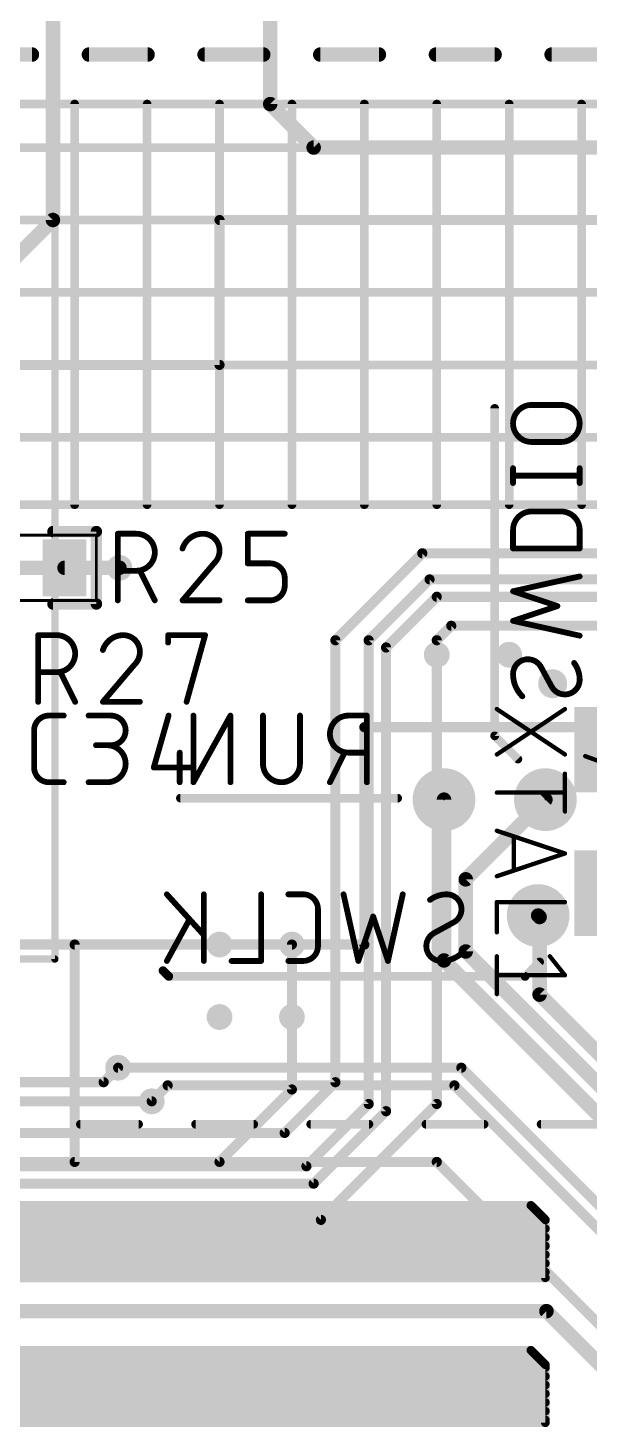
# Model space of a CAD drawing. Extents: x -5 to 103, y -6 to 58.
# Drawn here: x 67.76 to 77.6, y 16.93 to 41.47 of the extents above; entities that cross this region are included whole.
import ezdxf

# ---------------------------------------------------------------- set-up
doc = ezdxf.new("R2010")
doc.units = 0
for name, color, linetype in [('1', 12, 'CONTINUOUS'), ('16', 132, 'CONTINUOUS'), ('18', 110, 'CONTINUOUS'), ('21', 40, 'CONTINUOUS'), ('22', 3, 'CONTINUOUS'), ('24', 53, 'CONTINUOUS'), ('25', 40, 'CONTINUOUS'), ('26', 3, 'CONTINUOUS'), ('39', 12, 'CONTINUOUS'), ('41', 12, 'CONTINUOUS'), ('51', 254, 'CONTINUOUS')]:
    doc.layers.add(name, color=color, linetype=linetype)

# ---------------------------------------------------------------- blocks, each defined once
blk = doc.blocks.new('RECT')
blk.add_solid([(-0.5, -0.5), (0.5, -0.5), (-0.5, 0.5), (0.5, 0.5)])
blk = doc.blocks.new('PIE')
at = {"const_width": 0.5}
blk.add_lwpolyline([(0, -0.25, 1), (0, 0.25, 1), (0, -0.25)], format="xyb", dxfattribs=at)
blk = doc.blocks.new('ROUNDV')
at = {"const_width": 0.5}
blk.add_lwpolyline([(0, -0.25, 1), (0, 0.25, 1), (0, -0.25)], format="xyb", dxfattribs=at)

msp = doc.modelspace()

# ---------------------------------------------------------------- linework, layer by layer
at = {"layer": '1'}
for points, const_width in [([(73.152, 30.734), (74.676, 32.258)], 0.1778), ([(74.676, 32.258), (82.423, 32.258)], 0.1778), ([(68.4022, 32.004), (69.365, 32.004)], 0.254), ([(74.8037, 31.8008), (73.7362, 30.7333)], 0.1778), ([(81.9143, 31.8008), (74.8037, 31.8008)], 0.1778), ([(74.041, 30.607), (74.93, 31.496)], 0.1778), ([(74.93, 31.496), (81.788, 31.496)], 0.1778), ([(75.184, 30.988), (74.93, 30.734)], 0.1778), ([(80.264, 30.988), (75.184, 30.988)], 0.1778), ([(73.152, 22.987), (73.152, 30.734)], 0.1778), ([(73.7362, 30.7333), (73.7362, 22.606)], 0.1778), ([(74.041, 22.479), (74.041, 30.607)], 0.1778), ([(74.93, 30.734), (74.93, 22.606)], 0.1778), ([(72.39, 25.4), (66.04, 25.4)], 0.1778), ([(72.39, 22.86), (72.39, 25.4)], 0.1778), ([(69.088, 22.987), (69.342, 23.241)], 0.1778), ([(65.532, 22.987), (69.088, 22.987)], 0.1778), ([(72.263, 22.098), (73.152, 22.987)], 0.1778), ([(71.12, 21.59), (72.39, 22.86)], 0.1778), ([(65.4362, 22.6517), (69.9313, 22.6517)], 0.1778), ([(73.7362, 22.606), (72.644, 21.5138)], 0.1778), ([(74.93, 22.606), (72.898, 20.574)], 0.1778), ([(72.771, 21.209), (74.041, 22.479)], 0.1778), ([(55.372, 22.098), (72.263, 22.098)], 0.1778), ([(72.644, 21.5138), (54.7363, 21.5138)], 0.1778), ([(62.23, 21.59), (71.12, 21.59)], 0.1778), ([(54.61, 21.209), (72.771, 21.209)], 0.1778), ([(72.898, 20.574), (53.4924, 20.574)], 0.1778), ([(49.6824, 18.9738), (76.8534, 18.9738)], 0.254), ([(76.8534, 18.9738), (77.851, 17.9762)], 0.254)]:
    msp.add_lwpolyline(points, dxfattribs=dict(at, const_width=const_width))
for points, const_width in [([(74.676, 32.3025, 1), (74.676, 32.2136)], 0.0889), ([(74.7074, 32.2266, 1), (74.6446, 32.2894)], 0.0889), ([(68.4022, 32.0675, 1), (68.4022, 31.9405)], 0.127), ([(69.365, 31.9405, 1), (69.365, 32.0675)], 0.127), ([(74.8037, 31.8453, 1), (74.8037, 31.7564)], 0.0889), ([(74.8352, 31.7694, 1), (74.7723, 31.8322)], 0.0889), ([(74.93, 31.5405, 1), (74.93, 31.4516)], 0.0889), ([(74.9614, 31.4646, 1), (74.8986, 31.5274)], 0.0889), ([(75.184, 31.0325, 1), (75.184, 30.9436)], 0.0889), ([(75.2154, 30.9566, 1), (75.1526, 31.0194)], 0.0889), ([(73.1206, 30.7654, 1), (73.1834, 30.7026)], 0.0889), ([(73.1964, 30.734, 1), (73.1076, 30.734)], 0.0889), ([(73.7806, 30.7333, 1), (73.6917, 30.7333)], 0.0889), ([(73.7048, 30.7647, 1), (73.7676, 30.7018)], 0.0889), ([(74.0854, 30.607, 1), (73.9965, 30.607)], 0.0889), ([(74.0096, 30.6384, 1), (74.0724, 30.5756)], 0.0889), ([(74.9745, 30.734, 1), (74.8856, 30.734)], 0.0889), ([(74.8986, 30.7654, 1), (74.9614, 30.7026)], 0.0889), ([(72.4344, 25.4, 1), (72.3456, 25.4)], 0.0889), ([(72.39, 25.3556, 1), (72.39, 25.4445)], 0.0889), ([(69.3734, 23.2096, 1), (69.3106, 23.2724)], 0.0889), ([(69.088, 22.9426, 1), (69.088, 23.0315)], 0.0889), ([(73.1834, 22.9556, 1), (73.1206, 23.0184)], 0.0889), ([(69.0566, 23.0184, 1), (69.1194, 22.9556)], 0.0889), ([(72.3456, 22.86, 1), (72.4344, 22.86)], 0.0889), ([(72.4214, 22.8286, 1), (72.3586, 22.8914)], 0.0889), ([(73.1076, 22.987, 1), (73.1964, 22.987)], 0.0889), ([(69.9313, 22.6072, 1), (69.9313, 22.6961)], 0.0889), ([(73.6917, 22.606, 1), (73.7806, 22.606)], 0.0889), ([(73.7676, 22.5746, 1), (73.7048, 22.6374)], 0.0889), ([(74.8856, 22.606, 1), (74.9745, 22.606)], 0.0889), ([(74.9614, 22.5746, 1), (74.8986, 22.6374)], 0.0889), ([(73.9965, 22.479, 1), (74.0854, 22.479)], 0.0889), ([(74.0724, 22.4476, 1), (74.0096, 22.5104)], 0.0889), ([(72.2316, 22.1294, 1), (72.2944, 22.0666)], 0.0889), ([(72.263, 22.0536, 1), (72.263, 22.1425)], 0.0889), ([(71.0886, 21.6214, 1), (71.1514, 21.5586)], 0.0889), ([(71.12, 21.5455, 1), (71.12, 21.6345)], 0.0889), ([(72.644, 21.4693, 1), (72.644, 21.5583)], 0.0889), ([(72.6126, 21.5452, 1), (72.6754, 21.4824)], 0.0889), ([(72.7396, 21.2404, 1), (72.8024, 21.1776)], 0.0889), ([(72.771, 21.1645, 1), (72.771, 21.2535)], 0.0889), ([(72.8666, 20.6054, 1), (72.9294, 20.5426)], 0.0889), ([(72.898, 20.5296, 1), (72.898, 20.6185)], 0.0889), ([(76.8983, 19.0187, 1), (76.8085, 18.9289)], 0.127), ([(76.8534, 18.9103, 1), (76.8534, 19.0373)], 0.127)]:
    msp.add_lwpolyline(points, format="xyb", dxfattribs=dict(at, const_width=const_width))
at = {"layer": '16'}
for points, const_width in [([(72.009, 42.164), (72.009, 40.132)], 0.254), ([(68.199, 38.1), (68.199, 41.91)], 0.254), ([(72.009, 40.132), (72.771, 39.37)], 0.254), ([(72.771, 39.37), (78.105, 39.37)], 0.254), ([(66.929, 36.83), (68.199, 38.1)], 0.254), ([(71.12, 35.56), (71.12, 38.1)], 0.1778), ([(71.12, 38.1), (83.82, 38.1)], 0.1778), ([(57.15, 35.56), (71.12, 35.56)], 0.1778), ([(69.365, 32.004), (64.1132, 32.004)], 0.254), ([(78.74, 29.21), (73.66, 29.21)], 0.1778), ([(73.66, 29.21), (73.66, 25.4)], 0.1778), ([(75.057, 27.94), (75.057, 25.1206)], 0.254), ([(76.835, 27.94), (75.438, 26.543)], 0.254), ([(75.438, 26.543), (75.438, 25.2784)], 0.254), ([(76.708, 25.908), (76.7334, 25.8826)], 0.254), ([(76.7334, 25.8826), (76.7334, 24.5218)], 0.254), ([(68.58, 25.4), (68.58, 21.59)], 0.1778), ([(73.66, 25.4), (68.58, 25.4)], 0.1778), ([(75.438, 25.2784), (77.8918, 22.8246)], 0.254), ([(75.057, 25.1206), (77.8002, 22.3774)], 0.254), ([(76.7334, 24.5218), (77.9504, 23.3048)], 0.254), ([(75.3611, 23.241), (69.342, 23.241)], 0.1778), ([(80.3141, 18.288), (75.3611, 23.241)], 0.1778), ([(70.2107, 22.9311), (69.9313, 22.6517)], 0.1778), ([(75.2399, 22.9311), (70.2107, 22.9311)], 0.1778), ([(80.1878, 17.9832), (75.2399, 22.9311)], 0.1778), ([(68.58, 21.59), (74.93, 21.59)], 0.1778), ([(74.93, 21.59), (80.01, 16.51)], 0.1778)]:
    msp.add_lwpolyline(points, dxfattribs=dict(at, const_width=const_width))
for points, const_width in [([(72.0539, 40.1769, 1), (71.9641, 40.0871)], 0.127), ([(71.9455, 40.132, 1), (72.0725, 40.132)], 0.127), ([(72.771, 39.4335, 1), (72.771, 39.3065)], 0.127), ([(72.7261, 39.3251, 1), (72.8159, 39.4149)], 0.127), ([(68.1355, 38.1, 1), (68.2625, 38.1)], 0.127), ([(68.2439, 38.0551, 1), (68.1541, 38.1449)], 0.127), ([(71.1645, 38.1, 1), (71.0756, 38.1)], 0.0889), ([(71.12, 38.1444, 1), (71.12, 38.0556)], 0.0889), ([(71.0756, 35.56, 1), (71.1645, 35.56)], 0.0889), ([(71.12, 35.5156, 1), (71.12, 35.6044)], 0.0889), ([(69.365, 31.9405, 1), (69.365, 32.0675)], 0.127), ([(73.66, 29.2545, 1), (73.66, 29.1655)], 0.0889), ([(73.7044, 29.21, 1), (73.6155, 29.21)], 0.0889), ([(75.1205, 27.94, 1), (74.9935, 27.94)], 0.127), ([(76.8799, 27.8951, 1), (76.7901, 27.9849)], 0.127), ([(75.5015, 26.543, 1), (75.3745, 26.543)], 0.127), ([(75.3931, 26.5879, 1), (75.4829, 26.4981)], 0.127), ([(76.7529, 25.9529, 1), (76.6631, 25.8631)], 0.127), ([(76.7969, 25.8826, 1), (76.6699, 25.8826)], 0.127), ([(76.6885, 25.8377, 1), (76.7783, 25.9275)], 0.127), ([(68.58, 25.4445, 1), (68.58, 25.3556)], 0.0889), ([(68.6244, 25.4, 1), (68.5356, 25.4)], 0.0889), ([(73.6155, 25.4, 1), (73.7044, 25.4)], 0.0889), ([(73.66, 25.3556, 1), (73.66, 25.4445)], 0.0889), ([(75.4829, 25.3233, 1), (75.3931, 25.2335)], 0.127), ([(75.3745, 25.2784, 1), (75.5015, 25.2784)], 0.127), ([(75.1019, 25.1655, 1), (75.0121, 25.0757)], 0.127), ([(74.9935, 25.1206, 1), (75.1205, 25.1206)], 0.127), ([(76.7783, 24.5667, 1), (76.6885, 24.4769)], 0.127), ([(76.6699, 24.5218, 1), (76.7969, 24.5218)], 0.127), ([(69.342, 23.2855, 1), (69.342, 23.1965)], 0.0889), ([(75.3925, 23.2724, 1), (75.3296, 23.2096)], 0.0889), ([(75.3611, 23.1965, 1), (75.3611, 23.2855)], 0.0889), ([(70.2107, 22.9755, 1), (70.2107, 22.8866)], 0.0889), ([(70.2421, 22.8997, 1), (70.1793, 22.9625)], 0.0889), ([(75.2713, 22.9625, 1), (75.2085, 22.8997)], 0.0889), ([(75.2399, 22.8866, 1), (75.2399, 22.9755)], 0.0889), ([(69.8999, 22.6831, 1), (69.9627, 22.6203)], 0.0889), ([(68.58, 21.6345, 1), (68.58, 21.5455)], 0.0889), ([(68.5356, 21.59, 1), (68.6244, 21.59)], 0.0889), ([(74.9614, 21.6214, 1), (74.8986, 21.5586)], 0.0889), ([(74.93, 21.5455, 1), (74.93, 21.6345)], 0.0889)]:
    msp.add_lwpolyline(points, format="xyb", dxfattribs=dict(at, const_width=const_width))
at = {"layer": '21', "const_width": 0.2}
for points in [[(68.199, 32.639), (68.961, 32.639)], [(68.961, 32.639), (68.961, 31.369)], [(68.961, 31.369), (68.199, 31.369)]]:
    msp.add_lwpolyline(points, dxfattribs=at)
at = {"layer": '21'}
for points, const_width in [([(68.199, 32.689, 1), (68.199, 32.589)], 0.1), ([(69.011, 32.639, 1), (68.911, 32.639)], 0.1), ([(68.961, 32.589, 1), (68.961, 32.689)], 0.1), ([(68.199, 31.419, 1), (68.199, 31.319)], 0.1), ([(68.911, 31.369, 1), (69.011, 31.369)], 0.1), ([(68.961, 31.319, 1), (68.961, 31.419)], 0.1), ([(76.962, 29.845, 1), (76.962, 30.099, 1), (76.962, 29.845)], 0.254)]:
    msp.add_lwpolyline(points, format="xyb", dxfattribs=dict(at, const_width=const_width))
at = {"layer": '22', "const_width": 0.127}
for points in [[(68.233, 46.146), (68.233, 25.146)], [(68.233, 25.146), (55.973, 25.146)]]:
    msp.add_lwpolyline(points, dxfattribs=at)
at = {"layer": '22', "const_width": 0.0635}
for points in [[(68.2013, 25.146, 1), (68.2648, 25.146)], [(68.233, 25.1143, 1), (68.233, 25.1777)]]:
    msp.add_lwpolyline(points, format="xyb", dxfattribs=at)
at = {"layer": '24'}
for p in [(75.057, 27.94), (76.835, 27.94), (76.708, 25.908)]:
    msp.add_point(p, dxfattribs=at)
at = {"layer": '25'}
for points, const_width in [([(69.3365, 31.4326), (69.3365, 32.601)], 0.1016), ([(69.3365, 32.601), (69.661, 32.601)], 0.1016), ([(71.6151, 32.0817), (71.6151, 32.601)], 0.1016), ([(71.6151, 32.601), (72.2642, 32.601)], 0.1016), ([(69.661, 31.9519), (69.3365, 31.9519)], 0.1016), ([(69.9856, 31.4326), (69.7259, 31.9519)], 0.1016), ([(71.0238, 32.0817), (70.4721, 31.4326)], 0.1016), ([(72.0046, 32.0817), (71.6151, 32.0817)], 0.1016), ([(72.2642, 31.6922), (72.2642, 31.822)], 0.1016), ([(70.4721, 31.4326), (71.1212, 31.4326)], 0.1016), ([(71.6151, 31.4326), (72.0046, 31.4326)], 0.1016), ([(67.9395, 29.6546), (67.9395, 30.823)], 0.1016), ([(67.9395, 30.823), (68.264, 30.823)], 0.1016), ([(70.2181, 30.6931), (70.2181, 30.823)], 0.1016), ([(70.2181, 30.823), (70.8672, 30.823)], 0.1016), ([(70.8672, 30.823), (70.5426, 29.6546)], 0.1016), ([(68.264, 30.1739), (67.9395, 30.1739)], 0.1016), ([(68.5886, 29.6546), (68.3289, 30.1739)], 0.1016), ([(69.6268, 30.3037), (69.0751, 29.6546)], 0.1016), ([(69.0751, 29.6546), (69.7242, 29.6546)], 0.1016), ([(68.1284, 29.4132), (68.3881, 29.4132)], 0.1016), ([(68.8246, 29.4132), (69.2141, 29.4132)], 0.1016), ([(70.2273, 29.4132), (69.9676, 28.5044)], 0.1016), ([(75.9841, 29.5275), (77.1779, 28.7316)], 0.0762), ([(77.1779, 29.5275), (75.9841, 28.7316)], 0.0762), ([(67.8688, 28.5044), (67.8688, 29.1536)], 0.1016), ([(69.2141, 28.8939), (68.9544, 28.8939)], 0.1016), ([(70.422, 28.7641), (70.422, 28.2448)], 0.1016), ([(69.9676, 28.5044), (70.6167, 28.5044)], 0.1016), ([(68.3881, 28.2448), (68.1284, 28.2448)], 0.1016), ([(68.8246, 28.2448), (69.1492, 28.2448)], 0.1016), ([(77.1779, 28.3944), (77.1779, 27.7312)], 0.0762), ([(75.9841, 28.0628), (77.1779, 28.0628)], 0.0762), ([(75.9841, 27.3939), (77.1779, 26.996)], 0.0762), ([(76.2826, 26.6975), (76.2826, 27.2944)], 0.0762), ([(77.1779, 26.996), (75.9841, 26.598)], 0.0762), ([(77.1779, 26.1445), (75.9841, 26.1445)], 0.0762), ([(75.9841, 26.1445), (75.9841, 25.6139)], 0.0762), ([(75.9841, 25.194), (75.9841, 24.5308)], 0.0762), ([(76.9126, 25.194), (77.1779, 24.8624)], 0.0762), ([(77.1779, 24.8624), (75.9841, 24.8624)], 0.0762)]:
    msp.add_lwpolyline(points, dxfattribs=dict(at, const_width=const_width))
for points, const_width in [([(69.3619, 32.601, 1), (69.3111, 32.601)], 0.0508), ([(69.3365, 32.6264, 1), (69.3365, 32.5756)], 0.0508), ([(69.661, 31.9519, 1), (69.661, 32.601)], 0.1016), ([(69.661, 32.6264, 1), (69.661, 32.5756)], 0.0508), ([(69.661, 32.5756, 1), (69.661, 32.6264)], 0.0508), ([(70.8291, 32.601, 0.3252), (70.4721, 32.3413)], 0.1016), ([(71.1212, 32.3089, 0.4142), (70.8291, 32.601)], 0.1016), ([(70.8291, 32.6264, 1), (70.8291, 32.5756)], 0.0508), ([(70.8291, 32.5756, 1), (70.8291, 32.6264)], 0.0508), ([(71.6405, 32.601, 1), (71.5897, 32.601)], 0.0508), ([(71.6151, 32.6264, 1), (71.6151, 32.5756)], 0.0508), ([(72.2642, 32.5756, 1), (72.2642, 32.6264)], 0.0508), ([(70.4479, 32.3491, 1), (70.4962, 32.3335)], 0.0508), ([(71.0238, 32.0817, 0.2053), (71.1212, 32.3089)], 0.1016), ([(71.1466, 32.3089, 1), (71.0958, 32.3089)], 0.0508), ([(71.0958, 32.3089, 1), (71.1466, 32.3089)], 0.0508), ([(69.3365, 31.9773, 1), (69.3365, 31.9265)], 0.0508), ([(69.661, 31.9773, 1), (69.661, 31.9265)], 0.0508), ([(69.661, 31.9265, 1), (69.661, 31.9773)], 0.0508), ([(69.7486, 31.9632, 1), (69.7032, 31.9405)], 0.0508), ([(71.0063, 32.1001, 1), (71.0413, 32.0633)], 0.0508), ([(71.0432, 32.0652, 1), (71.0045, 32.0981)], 0.0508), ([(71.6151, 32.1071, 1), (71.6151, 32.0563)], 0.0508), ([(71.5897, 32.0817, 1), (71.6405, 32.0817)], 0.0508), ([(72.2642, 31.822, 0.4142), (72.0046, 32.0817)], 0.1016), ([(72.0046, 32.1071, 1), (72.0046, 32.0563)], 0.0508), ([(72.0046, 32.0563, 1), (72.0046, 32.1071)], 0.0508), ([(72.0046, 31.4326, 0.4142), (72.2642, 31.6922)], 0.1016), ([(72.2896, 31.822, 1), (72.2388, 31.822)], 0.0508), ([(72.2388, 31.822, 1), (72.2896, 31.822)], 0.0508), ([(72.2896, 31.6922, 1), (72.2388, 31.6922)], 0.0508), ([(72.2388, 31.6922, 1), (72.2896, 31.6922)], 0.0508), ([(69.3111, 31.4326, 1), (69.3619, 31.4326)], 0.0508), ([(69.9628, 31.4212, 1), (70.0083, 31.4439)], 0.0508), ([(70.4721, 31.458, 1), (70.4721, 31.4072)], 0.0508), ([(70.4527, 31.449, 1), (70.4914, 31.4161)], 0.0508), ([(71.1212, 31.4072, 1), (71.1212, 31.458)], 0.0508), ([(71.6151, 31.458, 1), (71.6151, 31.4072)], 0.0508), ([(72.0046, 31.458, 1), (72.0046, 31.4072)], 0.0508), ([(72.0046, 31.4072, 1), (72.0046, 31.458)], 0.0508), ([(67.9649, 30.823, 1), (67.9141, 30.823)], 0.0508), ([(67.9395, 30.8484, 1), (67.9395, 30.7976)], 0.0508), ([(68.264, 30.1739, 1), (68.264, 30.823)], 0.1016), ([(68.264, 30.8484, 1), (68.264, 30.7976)], 0.0508), ([(68.264, 30.7976, 1), (68.264, 30.8484)], 0.0508), ([(69.4321, 30.823, 0.3252), (69.0751, 30.5633)], 0.1016), ([(69.7242, 30.5309, 0.4142), (69.4321, 30.823)], 0.1016), ([(69.4321, 30.8484, 1), (69.4321, 30.7976)], 0.0508), ([(69.4321, 30.7976, 1), (69.4321, 30.8484)], 0.0508), ([(70.2435, 30.823, 1), (70.1927, 30.823)], 0.0508), ([(70.2181, 30.8484, 1), (70.2181, 30.7976)], 0.0508), ([(70.1927, 30.6931, 1), (70.2435, 30.6931)], 0.0508), ([(70.8917, 30.8162, 1), (70.8427, 30.8298)], 0.0508), ([(70.8672, 30.7976, 1), (70.8672, 30.8484)], 0.0508), ([(69.0509, 30.5711, 1), (69.0993, 30.5555)], 0.0508), ([(69.6268, 30.3037, 0.2053), (69.7242, 30.5309)], 0.1016), ([(69.7496, 30.5309, 1), (69.6988, 30.5309)], 0.0508), ([(69.6988, 30.5309, 1), (69.7496, 30.5309)], 0.0508), ([(67.9395, 30.1993, 1), (67.9395, 30.1485)], 0.0508), ([(68.264, 30.1993, 1), (68.264, 30.1485)], 0.0508), ([(68.264, 30.1485, 1), (68.264, 30.1993)], 0.0508), ([(68.3516, 30.1852, 1), (68.3062, 30.1625)], 0.0508), ([(69.6093, 30.3221, 1), (69.6444, 30.2853)], 0.0508), ([(69.6462, 30.2872, 1), (69.6075, 30.3201)], 0.0508), ([(69.0751, 29.68, 1), (69.0751, 29.6292)], 0.0508), ([(69.0557, 29.671, 1), (69.0944, 29.6381)], 0.0508), ([(69.7242, 29.6292, 1), (69.7242, 29.68)], 0.0508), ([(68.1284, 29.4132, 0.4142), (67.8688, 29.1536)], 0.1016), ([(67.9141, 29.6546, 1), (67.9649, 29.6546)], 0.0508), ([(68.1284, 29.4386, 1), (68.1284, 29.3878)], 0.0508), ([(68.1284, 29.3878, 1), (68.1284, 29.4386)], 0.0508), ([(68.3881, 29.3878, 1), (68.3881, 29.4386)], 0.0508), ([(68.5658, 29.6432, 1), (68.6113, 29.6659)], 0.0508), ([(68.8246, 29.4386, 1), (68.8246, 29.3878)], 0.0508), ([(69.2141, 28.8939, 1), (69.2141, 29.4132)], 0.1016), ([(69.2141, 29.4386, 1), (69.2141, 29.3878)], 0.0508), ([(69.2141, 29.3878, 1), (69.2141, 29.4386)], 0.0508), ([(70.2517, 29.4062, 1), (70.2028, 29.4202)], 0.0508), ([(70.5182, 29.6614, 1), (70.5671, 29.6478)], 0.0508), ([(75.9947, 29.5434, 1), (75.9735, 29.5116)], 0.0381), ([(77.1885, 29.5116, 1), (77.1673, 29.5434)], 0.0381), ([(67.8942, 29.1536, 1), (67.8434, 29.1536)], 0.0508), ([(67.8434, 29.1536, 1), (67.8942, 29.1536)], 0.0508), ([(68.9544, 28.9193, 1), (68.9544, 28.8685)], 0.0508), ([(69.1492, 28.2448, 1), (69.1492, 28.8939)], 0.1016), ([(69.1492, 28.9193, 1), (69.1492, 28.8685)], 0.0508), ([(69.2141, 28.9193, 1), (69.2141, 28.8685)], 0.0508), ([(69.2141, 28.8685, 1), (69.2141, 28.9193)], 0.0508), ([(70.4474, 28.7641, 1), (70.3966, 28.7641)], 0.0508), ([(75.9735, 28.7475, 1), (75.9947, 28.7158)], 0.0381), ([(77.1673, 28.7158, 1), (77.1885, 28.7475)], 0.0381), ([(67.8688, 28.5044, 0.4142), (68.1284, 28.2448)], 0.1016), ([(67.8942, 28.5044, 1), (67.8434, 28.5044)], 0.0508), ([(67.8434, 28.5044, 1), (67.8942, 28.5044)], 0.0508), ([(69.9676, 28.5298, 1), (69.9676, 28.479)], 0.0508), ([(69.9432, 28.5114, 1), (69.992, 28.4975)], 0.0508), ([(70.6167, 28.479, 1), (70.6167, 28.5298)], 0.0508), ([(68.1284, 28.2702, 1), (68.1284, 28.2194)], 0.0508), ([(68.1284, 28.2194, 1), (68.1284, 28.2702)], 0.0508), ([(68.3881, 28.2194, 1), (68.3881, 28.2702)], 0.0508), ([(68.8246, 28.2702, 1), (68.8246, 28.2194)], 0.0508), ([(69.1492, 28.2702, 1), (69.1492, 28.2194)], 0.0508), ([(69.1492, 28.2194, 1), (69.1492, 28.2702)], 0.0508), ([(70.3966, 28.2448, 1), (70.4474, 28.2448)], 0.0508), ([(77.197, 28.3944, 1), (77.1589, 28.3944)], 0.0381), ([(75.9841, 28.0818, 1), (75.9841, 28.0437)], 0.0381), ([(77.1779, 28.0437, 1), (77.1779, 28.0818)], 0.0381), ([(77.1589, 27.7312, 1), (77.197, 27.7312)], 0.0381), ([(75.9901, 27.412, 1), (75.9781, 27.3758)], 0.0381), ([(76.3016, 27.2944, 1), (76.2635, 27.2944)], 0.0381), ([(77.1839, 26.9779, 1), (77.1719, 27.014)], 0.0381), ([(77.1719, 26.9779, 1), (77.1839, 27.014)], 0.0381), ([(75.9781, 26.6161, 1), (75.9901, 26.58)], 0.0381), ([(76.2635, 26.6975, 1), (76.3016, 26.6975)], 0.0381), ([(75.9841, 26.1636, 1), (75.9841, 26.1255)], 0.0381), ([(76.0031, 26.1445, 1), (75.9651, 26.1445)], 0.0381), ([(77.1779, 26.1255, 1), (77.1779, 26.1636)], 0.0381), ([(75.9651, 25.6139, 1), (76.0031, 25.6139)], 0.0381), ([(76.0031, 25.194, 1), (75.9651, 25.194)], 0.0381), ([(76.9275, 25.2059, 1), (76.8977, 25.1821)], 0.0381), ([(75.9841, 24.8814, 1), (75.9841, 24.8433)], 0.0381), ([(77.163, 24.8505, 1), (77.1928, 24.8743)], 0.0381), ([(77.1779, 24.8433, 1), (77.1779, 24.8814)], 0.0381), ([(75.9651, 24.5308, 1), (76.0031, 24.5308)], 0.0381)]:
    msp.add_lwpolyline(points, format="xyb", dxfattribs=dict(at, const_width=const_width))
at = {"layer": '26'}
for points, const_width in [([(75.946, 29.0576), (75.946, 34.798)], 0.1524), ([(77.1114, 34.8582), (76.5922, 34.8582)], 0.1016), ([(76.5922, 34.2091), (77.1114, 34.2091)], 0.1016), ([(76.2676, 33.4894), (76.2676, 33.7491)], 0.1016), ([(77.436, 33.6192), (76.2676, 33.6192)], 0.1016), ([(77.436, 33.4894), (77.436, 33.7491)], 0.1016), ([(77.1114, 32.9913), (76.5922, 32.9913)], 0.1016), ([(76.2676, 32.6667), (76.2676, 32.3422)], 0.1016), ([(77.436, 32.3422), (77.436, 32.6667)], 0.1016), ([(76.2676, 32.3422), (77.436, 32.3422)], 0.1016), ([(76.2676, 31.5929), (77.436, 31.8525)], 0.1016), ([(77.0465, 31.3333), (76.2676, 31.5929)], 0.1016), ([(76.2676, 31.0736), (77.0465, 31.3333)], 0.1016), ([(77.436, 30.814), (76.2676, 31.0736)], 0.1016), ([(76.7544, 30.2707), (76.9492, 29.9137)], 0.1016), ([(71.3119, 29.4132), (70.6628, 28.2448)], 0.1016), ([(70.6628, 28.2448), (70.6628, 29.4132)], 0.1016), ([(71.3119, 28.2448), (71.3119, 29.4132)], 0.1016), ([(71.882, 28.5694), (71.882, 29.4132)], 0.1016), ([(72.5311, 29.4132), (72.5311, 28.5694)], 0.1016), ([(73.7048, 29.4132), (73.3803, 29.4132)], 0.1016), ([(73.7048, 28.2448), (73.7048, 29.4132)], 0.1016), ([(76.3524, 28.6512), (75.946, 29.0576)], 0.1524), ([(73.0557, 28.2448), (73.3154, 28.7641)], 0.1016), ([(73.3803, 28.7641), (73.7048, 28.7641)], 0.1016), ([(74.2442, 27.9654), (70.4342, 27.9654)], 0.1524), ([(70.1962, 26.2804), (70.8453, 25.5664)], 0.1016), ([(70.8453, 25.112), (70.8453, 26.2804)], 0.1016), ([(71.8506, 26.2804), (71.8506, 25.112)], 0.1016), ([(72.5871, 26.2804), (72.3275, 26.2804)], 0.1016), ([(73.5546, 25.112), (73.295, 26.2804)], 0.1016), ([(74.3336, 26.2804), (74.0739, 25.112)], 0.1016), ([(72.8468, 25.3716), (72.8468, 26.0208)], 0.1016), ([(70.1962, 25.112), (70.5857, 25.826)], 0.1016), ([(73.8143, 25.8909), (73.5546, 25.112)], 0.1016), ([(74.0739, 25.112), (73.8143, 25.8909)], 0.1016), ([(74.8769, 25.5988), (75.2339, 25.7936)], 0.1016), ([(71.8506, 25.112), (71.3313, 25.112)], 0.1016), ([(72.3275, 25.112), (72.5871, 25.112)], 0.1016), ([(76.7334, 25.0952), (76.4794, 24.8412)], 0.1524), ([(70.231, 24.8412), (70.1294, 24.9428)], 0.1524), ([(76.4794, 24.8412), (70.231, 24.8412)], 0.1524)]:
    msp.add_lwpolyline(points, dxfattribs=dict(at, const_width=const_width))
for points, const_width in [([(75.9841, 34.798, 1), (75.9079, 34.798)], 0.0762), ([(76.5922, 34.8582, 1), (76.5922, 34.2091)], 0.1016), ([(76.5922, 34.8836, 1), (76.5922, 34.8328)], 0.0508), ([(76.5922, 34.8328, 1), (76.5922, 34.8836)], 0.0508), ([(77.1114, 34.2091, 1), (77.1114, 34.8582)], 0.1016), ([(77.1114, 34.8836, 1), (77.1114, 34.8328)], 0.0508), ([(77.1114, 34.8328, 1), (77.1114, 34.8836)], 0.0508), ([(76.5922, 34.2345, 1), (76.5922, 34.1837)], 0.0508), ([(76.5922, 34.1837, 1), (76.5922, 34.2345)], 0.0508), ([(77.1114, 34.2345, 1), (77.1114, 34.1837)], 0.0508), ([(77.1114, 34.1837, 1), (77.1114, 34.2345)], 0.0508), ([(76.293, 33.7491, 1), (76.2422, 33.7491)], 0.0508), ([(76.2676, 33.6446, 1), (76.2676, 33.5938)], 0.0508), ([(77.4614, 33.7491, 1), (77.4106, 33.7491)], 0.0508), ([(77.436, 33.5938, 1), (77.436, 33.6446)], 0.0508), ([(76.2422, 33.4894, 1), (76.293, 33.4894)], 0.0508), ([(77.4106, 33.4894, 1), (77.4614, 33.4894)], 0.0508), ([(76.5922, 32.9913, 0.4142), (76.2676, 32.6667)], 0.1016), ([(76.5922, 33.0167, 1), (76.5922, 32.9659)], 0.0508), ([(76.5922, 32.9659, 1), (76.5922, 33.0167)], 0.0508), ([(77.436, 32.6667, 0.4142), (77.1114, 32.9913)], 0.1016), ([(77.1114, 33.0167, 1), (77.1114, 32.9659)], 0.0508), ([(77.1114, 32.9659, 1), (77.1114, 33.0167)], 0.0508), ([(76.293, 32.6667, 1), (76.2422, 32.6667)], 0.0508), ([(76.2422, 32.6667, 1), (76.293, 32.6667)], 0.0508), ([(77.4614, 32.6667, 1), (77.4106, 32.6667)], 0.0508), ([(77.4106, 32.6667, 1), (77.4614, 32.6667)], 0.0508), ([(76.2676, 32.3676, 1), (76.2676, 32.3168)], 0.0508), ([(77.436, 32.3168, 1), (77.436, 32.3676)], 0.0508), ([(76.2422, 32.3422, 1), (76.293, 32.3422)], 0.0508), ([(77.4106, 32.3422, 1), (77.4614, 32.3422)], 0.0508), ([(77.4415, 31.8277, 1), (77.4305, 31.8773)], 0.0508), ([(76.2756, 31.617, 1), (76.2596, 31.5688)], 0.0508), ([(76.2621, 31.6177, 1), (76.2731, 31.5681)], 0.0508), ([(77.0546, 31.3092, 1), (77.0385, 31.3573)], 0.0508), ([(77.0385, 31.3092, 1), (77.0546, 31.3573)], 0.0508), ([(76.2731, 31.0984, 1), (76.2621, 31.0488)], 0.0508), ([(76.2596, 31.0977, 1), (76.2756, 31.0495)], 0.0508), ([(77.4305, 30.7892, 1), (77.4415, 30.8388)], 0.0508), ([(76.5272, 30.4005, 0.4142), (76.2676, 30.1409)], 0.1016), ([(76.7544, 30.2707, 0.2656), (76.5272, 30.4005)], 0.1016), ([(76.5272, 30.4259, 1), (76.5272, 30.3751)], 0.0508), ([(76.5272, 30.3751, 1), (76.5272, 30.4259)], 0.0508), ([(76.2676, 30.1409, 0.2), (76.4299, 29.7514)], 0.1016), ([(76.293, 30.1409, 1), (76.2422, 30.1409)], 0.0508), ([(76.7767, 30.2828, 1), (76.7321, 30.2585)], 0.0508), ([(76.7325, 30.2578, 1), (76.7763, 30.2836)], 0.0508), ([(77.436, 30.0435, 0.1623), (77.3386, 30.3356)], 0.1016), ([(77.359, 30.3508, 1), (77.3183, 30.3204)], 0.0508), ([(76.2422, 30.1409, 1), (76.293, 30.1409)], 0.0508), ([(76.9492, 29.9137, 0.2656), (77.1764, 29.7839)], 0.1016), ([(76.971, 29.9266, 1), (76.9273, 29.9008)], 0.0508), ([(76.9269, 29.9015, 1), (76.9715, 29.9258)], 0.0508), ([(77.1764, 29.7839, 0.4142), (77.436, 30.0435)], 0.1016), ([(77.4614, 30.0435, 1), (77.4106, 30.0435)], 0.0508), ([(77.4106, 30.0435, 1), (77.4614, 30.0435)], 0.0508), ([(76.412, 29.7334, 1), (76.4478, 29.7694)], 0.0508), ([(77.1764, 29.8093, 1), (77.1764, 29.7584)], 0.0508), ([(77.1764, 29.7585, 1), (77.1764, 29.8092)], 0.0508), ([(70.6882, 29.4132, 1), (70.6374, 29.4132)], 0.0508), ([(71.3373, 29.4132, 1), (71.2865, 29.4132)], 0.0508), ([(71.3341, 29.4009, 1), (71.2897, 29.4255)], 0.0508), ([(71.9074, 29.4132, 1), (71.8566, 29.4132)], 0.0508), ([(72.5565, 29.4132, 1), (72.5057, 29.4132)], 0.0508), ([(73.3803, 29.4132, 1), (73.3803, 28.7641)], 0.1016), ([(73.3803, 29.4386, 1), (73.3803, 29.3878)], 0.0508), ([(73.3803, 29.3878, 1), (73.3803, 29.4386)], 0.0508), ([(73.7302, 29.4132, 1), (73.6794, 29.4132)], 0.0508), ([(73.7048, 29.3878, 1), (73.7048, 29.4386)], 0.0508), ([(75.9079, 29.0576, 1), (75.9841, 29.0576)], 0.0762), ([(75.9729, 29.0845, 1), (75.9191, 29.0307)], 0.0762), ([(73.3381, 28.7527, 1), (73.2927, 28.7754)], 0.0508), ([(73.3803, 28.7895, 1), (73.3803, 28.7387)], 0.0508), ([(73.3803, 28.7387, 1), (73.3803, 28.7895)], 0.0508), ([(73.7048, 28.7387, 1), (73.7048, 28.7895)], 0.0508), ([(76.3255, 28.6243, 1), (76.3793, 28.6781)], 0.0762), ([(71.882, 28.5694, 1), (72.5311, 28.5694)], 0.1016), ([(71.9074, 28.5694, 1), (71.8566, 28.5694)], 0.0508), ([(71.8566, 28.5694, 1), (71.9074, 28.5694)], 0.0508), ([(72.5565, 28.5694, 1), (72.5057, 28.5694)], 0.0508), ([(72.5057, 28.5694, 1), (72.5565, 28.5694)], 0.0508), ([(70.6406, 28.2571, 1), (70.685, 28.2325)], 0.0508), ([(70.6374, 28.2448, 1), (70.6882, 28.2448)], 0.0508), ([(71.2865, 28.2448, 1), (71.3373, 28.2448)], 0.0508), ([(73.033, 28.2562, 1), (73.0784, 28.2334)], 0.0508), ([(73.6794, 28.2448, 1), (73.7302, 28.2448)], 0.0508), ([(70.4342, 28.0035, 1), (70.4342, 27.9273)], 0.0762), ([(74.2442, 27.9273, 1), (74.2442, 28.0035)], 0.0762), ([(70.215, 26.2975, 1), (70.1774, 26.2633)], 0.0508), ([(70.8707, 26.2804, 1), (70.8199, 26.2804)], 0.0508), ([(71.876, 26.2804, 1), (71.8252, 26.2804)], 0.0508), ([(72.3275, 26.3058, 1), (72.3275, 26.255)], 0.0508), ([(72.8468, 26.0208, 0.4142), (72.5871, 26.2804)], 0.1016), ([(72.5871, 26.3058, 1), (72.5871, 26.255)], 0.0508), ([(72.5871, 26.255, 1), (72.5871, 26.3058)], 0.0508), ([(73.3198, 26.2859, 1), (73.2702, 26.2749)], 0.0508), ([(74.3584, 26.2749, 1), (74.3088, 26.2859)], 0.0508), ([(75.104, 26.2804, 0.1623), (74.8119, 26.183)], 0.1016), ([(75.3637, 26.0208, 0.4142), (75.104, 26.2804)], 0.1016), ([(75.104, 26.3058, 1), (75.104, 26.255)], 0.0508), ([(75.104, 26.255, 1), (75.104, 26.3058)], 0.0508), ([(72.8722, 26.0208, 1), (72.8214, 26.0208)], 0.0508), ([(72.8214, 26.0208, 1), (72.8722, 26.0208)], 0.0508), ([(74.7967, 26.2034, 1), (74.8272, 26.1627)], 0.0508), ([(75.2339, 25.7936, 0.2656), (75.3637, 26.0208)], 0.1016), ([(75.3891, 26.0208, 1), (75.3383, 26.0208)], 0.0508), ([(75.3383, 26.0208, 1), (75.3891, 26.0208)], 0.0508), ([(70.608, 25.8139, 1), (70.5634, 25.8382)], 0.0508), ([(73.8384, 25.899, 1), (73.7902, 25.8829)], 0.0508), ([(73.8384, 25.8829, 1), (73.7902, 25.899)], 0.0508), ([(75.221, 25.8154, 1), (75.2468, 25.7717)], 0.0508), ([(75.246, 25.7713, 1), (75.2217, 25.8159)], 0.0508), ([(70.8265, 25.5493, 1), (70.8641, 25.5835)], 0.0508), ([(74.8769, 25.5988, 0.2656), (74.747, 25.3716)], 0.1016), ([(74.8647, 25.6211, 1), (74.889, 25.5765)], 0.0508), ([(74.8897, 25.5769, 1), (74.864, 25.6207)], 0.0508), ([(72.5871, 25.112, 0.4142), (72.8468, 25.3716)], 0.1016), ([(72.8722, 25.3716, 1), (72.8214, 25.3716)], 0.0508), ([(72.8214, 25.3716, 1), (72.8722, 25.3716)], 0.0508), ([(74.747, 25.3716, 0.4142), (75.0067, 25.112)], 0.1016), ([(74.7724, 25.3716, 1), (74.7216, 25.3716)], 0.0508), ([(74.7216, 25.3716, 1), (74.7724, 25.3716)], 0.0508), ([(75.0067, 25.112, 0.2), (75.3961, 25.2743)], 0.1016), ([(75.4142, 25.2564, 1), (75.3781, 25.2922)], 0.0508), ([(70.1739, 25.1242, 1), (70.2185, 25.0998)], 0.0508), ([(70.8199, 25.112, 1), (70.8707, 25.112)], 0.0508), ([(71.3313, 25.1374, 1), (71.3313, 25.0866)], 0.0508), ([(71.8252, 25.112, 1), (71.876, 25.112)], 0.0508), ([(71.8506, 25.0866, 1), (71.8506, 25.1374)], 0.0508), ([(72.3275, 25.1374, 1), (72.3275, 25.0866)], 0.0508), ([(72.5871, 25.1374, 1), (72.5871, 25.0866)], 0.0508), ([(72.5871, 25.0866, 1), (72.5871, 25.1374)], 0.0508), ([(73.5305, 25.12, 1), (73.5787, 25.104)], 0.0508), ([(73.5298, 25.1065, 1), (73.5794, 25.1175)], 0.0508), ([(74.0491, 25.1175, 1), (74.0987, 25.1065)], 0.0508), ([(74.0498, 25.104, 1), (74.098, 25.12)], 0.0508), ([(75.0067, 25.1374, 1), (75.0067, 25.0866)], 0.0508), ([(75.0067, 25.0866, 1), (75.0067, 25.1374)], 0.0508), ([(76.7603, 25.0683, 1), (76.7065, 25.1221)], 0.0762), ([(70.1563, 24.9697, 1), (70.1025, 24.9159)], 0.0762), ([(70.231, 24.8793, 1), (70.231, 24.8031)], 0.0762), ([(70.2041, 24.8143, 1), (70.2579, 24.8681)], 0.0762), ([(76.4525, 24.8681, 1), (76.5063, 24.8143)], 0.0762), ([(76.4794, 24.8031, 1), (76.4794, 24.8793)], 0.0762)]:
    msp.add_lwpolyline(points, format="xyb", dxfattribs=dict(at, const_width=const_width))
at = {"layer": '39', "const_width": 0.0508}
for points in [[(66.422, 32.577), (68.96, 32.577)], [(68.96, 32.577), (68.96, 31.431)], [(68.96, 31.431), (66.422, 31.431)]]:
    msp.add_lwpolyline(points, dxfattribs=at)
at = {"layer": '39', "const_width": 0.0254}
for points in [[(68.9727, 32.577, 1), (68.9473, 32.577)], [(68.96, 32.5643, 1), (68.96, 32.5897)], [(68.9473, 31.431, 1), (68.9727, 31.431)], [(68.96, 31.4183, 1), (68.96, 31.4437)]]:
    msp.add_lwpolyline(points, format="xyb", dxfattribs=at)
at = {"layer": '41', "const_width": 0.1524}
for points in [[(49.657, 20.828), (76.581, 20.828)], [(76.581, 20.828), (76.708, 20.701)], [(49.657, 20.7264), (76.6826, 20.7264)], [(49.657, 20.574), (76.835, 20.574)], [(76.708, 20.701), (76.835, 20.574)], [(76.835, 20.574), (76.835, 19.558)], [(49.657, 20.4216), (76.835, 20.4216)], [(49.657, 20.2692), (76.835, 20.2692)], [(49.657, 20.1168), (76.835, 20.1168)], [(49.657, 19.9644), (76.835, 19.9644)], [(49.657, 19.812), (76.835, 19.812)], [(49.8094, 19.6596), (76.835, 19.6596)], [(76.835, 19.558), (49.911, 19.558)], [(49.657, 18.288), (76.581, 18.288)], [(49.657, 18.1356), (76.7334, 18.1356)], [(76.581, 18.288), (76.708, 18.161)], [(76.708, 18.161), (76.835, 18.034)], [(49.657, 17.9832), (76.835, 17.9832)], [(76.835, 18.034), (76.835, 17.018)], [(49.657, 17.8308), (76.835, 17.8308)], [(49.657, 17.6784), (76.835, 17.6784)], [(49.657, 17.526), (76.835, 17.526)], [(49.657, 17.3736), (76.835, 17.3736)], [(49.7078, 17.2212), (76.835, 17.2212)], [(49.8602, 17.0688), (76.835, 17.0688)], [(76.835, 17.018), (49.911, 17.018)]]:
    msp.add_lwpolyline(points, dxfattribs=at)
at = {"layer": '41', "const_width": 0.0762}
for points in [[(76.6079, 20.8549, 1), (76.5541, 20.8011)], [(76.581, 20.7899, 1), (76.581, 20.8661)], [(76.7349, 20.7279, 1), (76.6811, 20.6741)], [(76.6811, 20.6741, 1), (76.7349, 20.7279)], [(76.6826, 20.6883, 1), (76.6826, 20.7645)], [(76.8731, 20.574, 1), (76.7969, 20.574)], [(76.8081, 20.5471, 1), (76.8619, 20.6009)], [(76.835, 20.5359, 1), (76.835, 20.6121)], [(76.835, 20.3835, 1), (76.835, 20.4597)], [(76.835, 20.2311, 1), (76.835, 20.3073)], [(76.835, 20.0787, 1), (76.835, 20.1549)], [(76.835, 19.9263, 1), (76.835, 20.0025)], [(76.835, 19.7739, 1), (76.835, 19.8501)], [(76.835, 19.6215, 1), (76.835, 19.6977)], [(76.835, 19.5199, 1), (76.835, 19.5961)], [(76.7969, 19.558, 1), (76.8731, 19.558)], [(76.6079, 18.3149, 1), (76.5541, 18.2611)], [(76.581, 18.2499, 1), (76.581, 18.3261)], [(76.7349, 18.1879, 1), (76.6811, 18.1341)], [(76.6811, 18.1341, 1), (76.7349, 18.1879)], [(76.7334, 18.0975, 1), (76.7334, 18.1737)], [(76.8731, 18.034, 1), (76.7969, 18.034)], [(76.8081, 18.0071, 1), (76.8619, 18.0609)], [(76.835, 17.9451, 1), (76.835, 18.0213)], [(76.835, 17.7927, 1), (76.835, 17.8689)], [(76.835, 17.6403, 1), (76.835, 17.7165)], [(76.835, 17.4879, 1), (76.835, 17.5641)], [(76.835, 17.3355, 1), (76.835, 17.4117)], [(76.835, 17.1831, 1), (76.835, 17.2593)], [(76.7969, 17.018, 1), (76.8731, 17.018)], [(76.835, 17.0307, 1), (76.835, 17.1069)], [(76.835, 16.9799, 1), (76.835, 17.0561)]]:
    msp.add_lwpolyline(points, format="xyb", dxfattribs=at)
at = {"layer": '51'}
for points, const_width in [([(67.83, 41), (66.8014, 41)], 0.254), ([(69.8586, 41), (68.83, 41)], 0.254), ([(71.8871, 41), (70.8586, 41)], 0.254), ([(73.9157, 41), (72.8871, 41)], 0.254), ([(75.9443, 41), (74.9157, 41)], 0.254), ([(77.9729, 41), (76.9443, 41)], 0.254), ([(82.244, 40.132), (47.244, 40.132)], 0.1524), ([(68.58, 33.111), (68.58, 40.132)], 0.1524), ([(69.85, 33.111), (69.85, 40.132)], 0.1524), ([(71.12, 33.111), (71.12, 40.132)], 0.1524), ([(72.39, 33.111), (72.39, 40.132)], 0.1524), ([(73.66, 33.111), (73.66, 40.132)], 0.1524), ([(74.93, 33.111), (74.93, 40.132)], 0.1524), ([(76.2, 33.111), (76.2, 40.132)], 0.1524), ([(77.47, 33.111), (77.47, 40.132)], 0.1524), ([(47.244, 39.37), (82.244, 39.37)], 0.1524), ([(47.244, 38.1), (82.244, 38.1)], 0.1524), ([(47.244, 36.83), (82.244, 36.83)], 0.1524), ([(47.244, 35.56), (82.244, 35.56)], 0.1524), ([(47.244, 34.29), (82.244, 34.29)], 0.1524), ([(47.244, 33.111), (82.244, 33.111)], 0.1524), ([(77.8983, 28.5694), (77.5335, 28.702)], 0.0762), ([(68.68, 22.25), (69.7, 22.25)], 0.1524), ([(70.7, 22.25), (71.72, 22.25)], 0.1524), ([(72.72, 22.25), (73.74, 22.25)], 0.1524), ([(74.74, 22.25), (75.76, 22.25)], 0.1524), ([(76.76, 22.25), (77.78, 22.25)], 0.1524)]:
    msp.add_lwpolyline(points, dxfattribs=dict(at, const_width=const_width))
for points, const_width in [([(67.83, 40.9365, 1), (67.83, 41.0635)], 0.127), ([(68.83, 41.0635, 1), (68.83, 40.9365)], 0.127), ([(69.8586, 40.9365, 1), (69.8586, 41.0635)], 0.127), ([(70.8586, 41.0635, 1), (70.8586, 40.9365)], 0.127), ([(71.8871, 40.9365, 1), (71.8871, 41.0635)], 0.127), ([(72.8871, 41.0635, 1), (72.8871, 40.9365)], 0.127), ([(73.9157, 40.9365, 1), (73.9157, 41.0635)], 0.127), ([(74.9157, 41.0635, 1), (74.9157, 40.9365)], 0.127), ([(75.9443, 40.9365, 1), (75.9443, 41.0635)], 0.127), ([(76.9443, 41.0635, 1), (76.9443, 40.9365)], 0.127), ([(68.6181, 40.132, 1), (68.5419, 40.132)], 0.0762), ([(69.8881, 40.132, 1), (69.8119, 40.132)], 0.0762), ([(71.1581, 40.132, 1), (71.0819, 40.132)], 0.0762), ([(72.4281, 40.132, 1), (72.3519, 40.132)], 0.0762), ([(73.6981, 40.132, 1), (73.6219, 40.132)], 0.0762), ([(74.9681, 40.132, 1), (74.8919, 40.132)], 0.0762), ([(76.2381, 40.132, 1), (76.1619, 40.132)], 0.0762), ([(77.5081, 40.132, 1), (77.4319, 40.132)], 0.0762), ([(68.5419, 33.111, 1), (68.6181, 33.111)], 0.0762), ([(69.8119, 33.111, 1), (69.8881, 33.111)], 0.0762), ([(71.0819, 33.111, 1), (71.1581, 33.111)], 0.0762), ([(72.3519, 33.111, 1), (72.4281, 33.111)], 0.0762), ([(73.6219, 33.111, 1), (73.6981, 33.111)], 0.0762), ([(74.8919, 33.111, 1), (74.9681, 33.111)], 0.0762), ([(76.1619, 33.111, 1), (76.2381, 33.111)], 0.0762), ([(77.4319, 33.111, 1), (77.5081, 33.111)], 0.0762), ([(77.54, 28.7199, 1), (77.527, 28.6841)], 0.0381), ([(68.68, 22.2881, 1), (68.68, 22.2119)], 0.0762), ([(69.7, 22.2119, 1), (69.7, 22.2881)], 0.0762), ([(70.7, 22.2881, 1), (70.7, 22.2119)], 0.0762), ([(71.72, 22.2119, 1), (71.72, 22.2881)], 0.0762), ([(72.72, 22.2881, 1), (72.72, 22.2119)], 0.0762), ([(73.74, 22.2119, 1), (73.74, 22.2881)], 0.0762), ([(74.74, 22.2881, 1), (74.74, 22.2119)], 0.0762), ([(75.76, 22.2119, 1), (75.76, 22.2881)], 0.0762), ([(76.76, 22.2881, 1), (76.76, 22.2119)], 0.0762)]:
    msp.add_lwpolyline(points, format="xyb", dxfattribs=dict(at, const_width=const_width))

# ---------------------------------------------------------------- block references
at = {"layer": '1'}
for p, xscale, yscale in [((68.4022, 32.004), 0.762, 1.0008), ((77.9399, 28.8163), 1.1938, 1.4986), ((77.9399, 26.3017), 1.1938, 1.4986)]:
    msp.add_blockref('RECT', p, dxfattribs=dict(at, xscale=xscale, yscale=yscale))
at = {"layer": '16', "xscale": 1.1, "yscale": 1.1}
for p in [(75.057, 27.94), (76.835, 27.94), (76.708, 25.908)]:
    msp.add_blockref('PIE', p, dxfattribs=at)
at = {"layer": '18', "xscale": 0.4524, "yscale": 0.4524}
for p in [(69.365, 32.004), (69.365, 32.004), (74.93, 30.48), (74.93, 30.48), (76.2, 30.48), (76.2, 30.48), (71.12, 25.4), (71.12, 25.4), (72.39, 25.4), (72.39, 25.4), (71.12, 24.13), (71.12, 24.13), (72.39, 24.13), (72.39, 24.13), (69.342, 23.241), (69.342, 23.241), (69.9313, 22.6517), (69.9313, 22.6517)]:
    msp.add_blockref('ROUNDV', p, dxfattribs=at)

doc.saveas('drawing.dxf')
